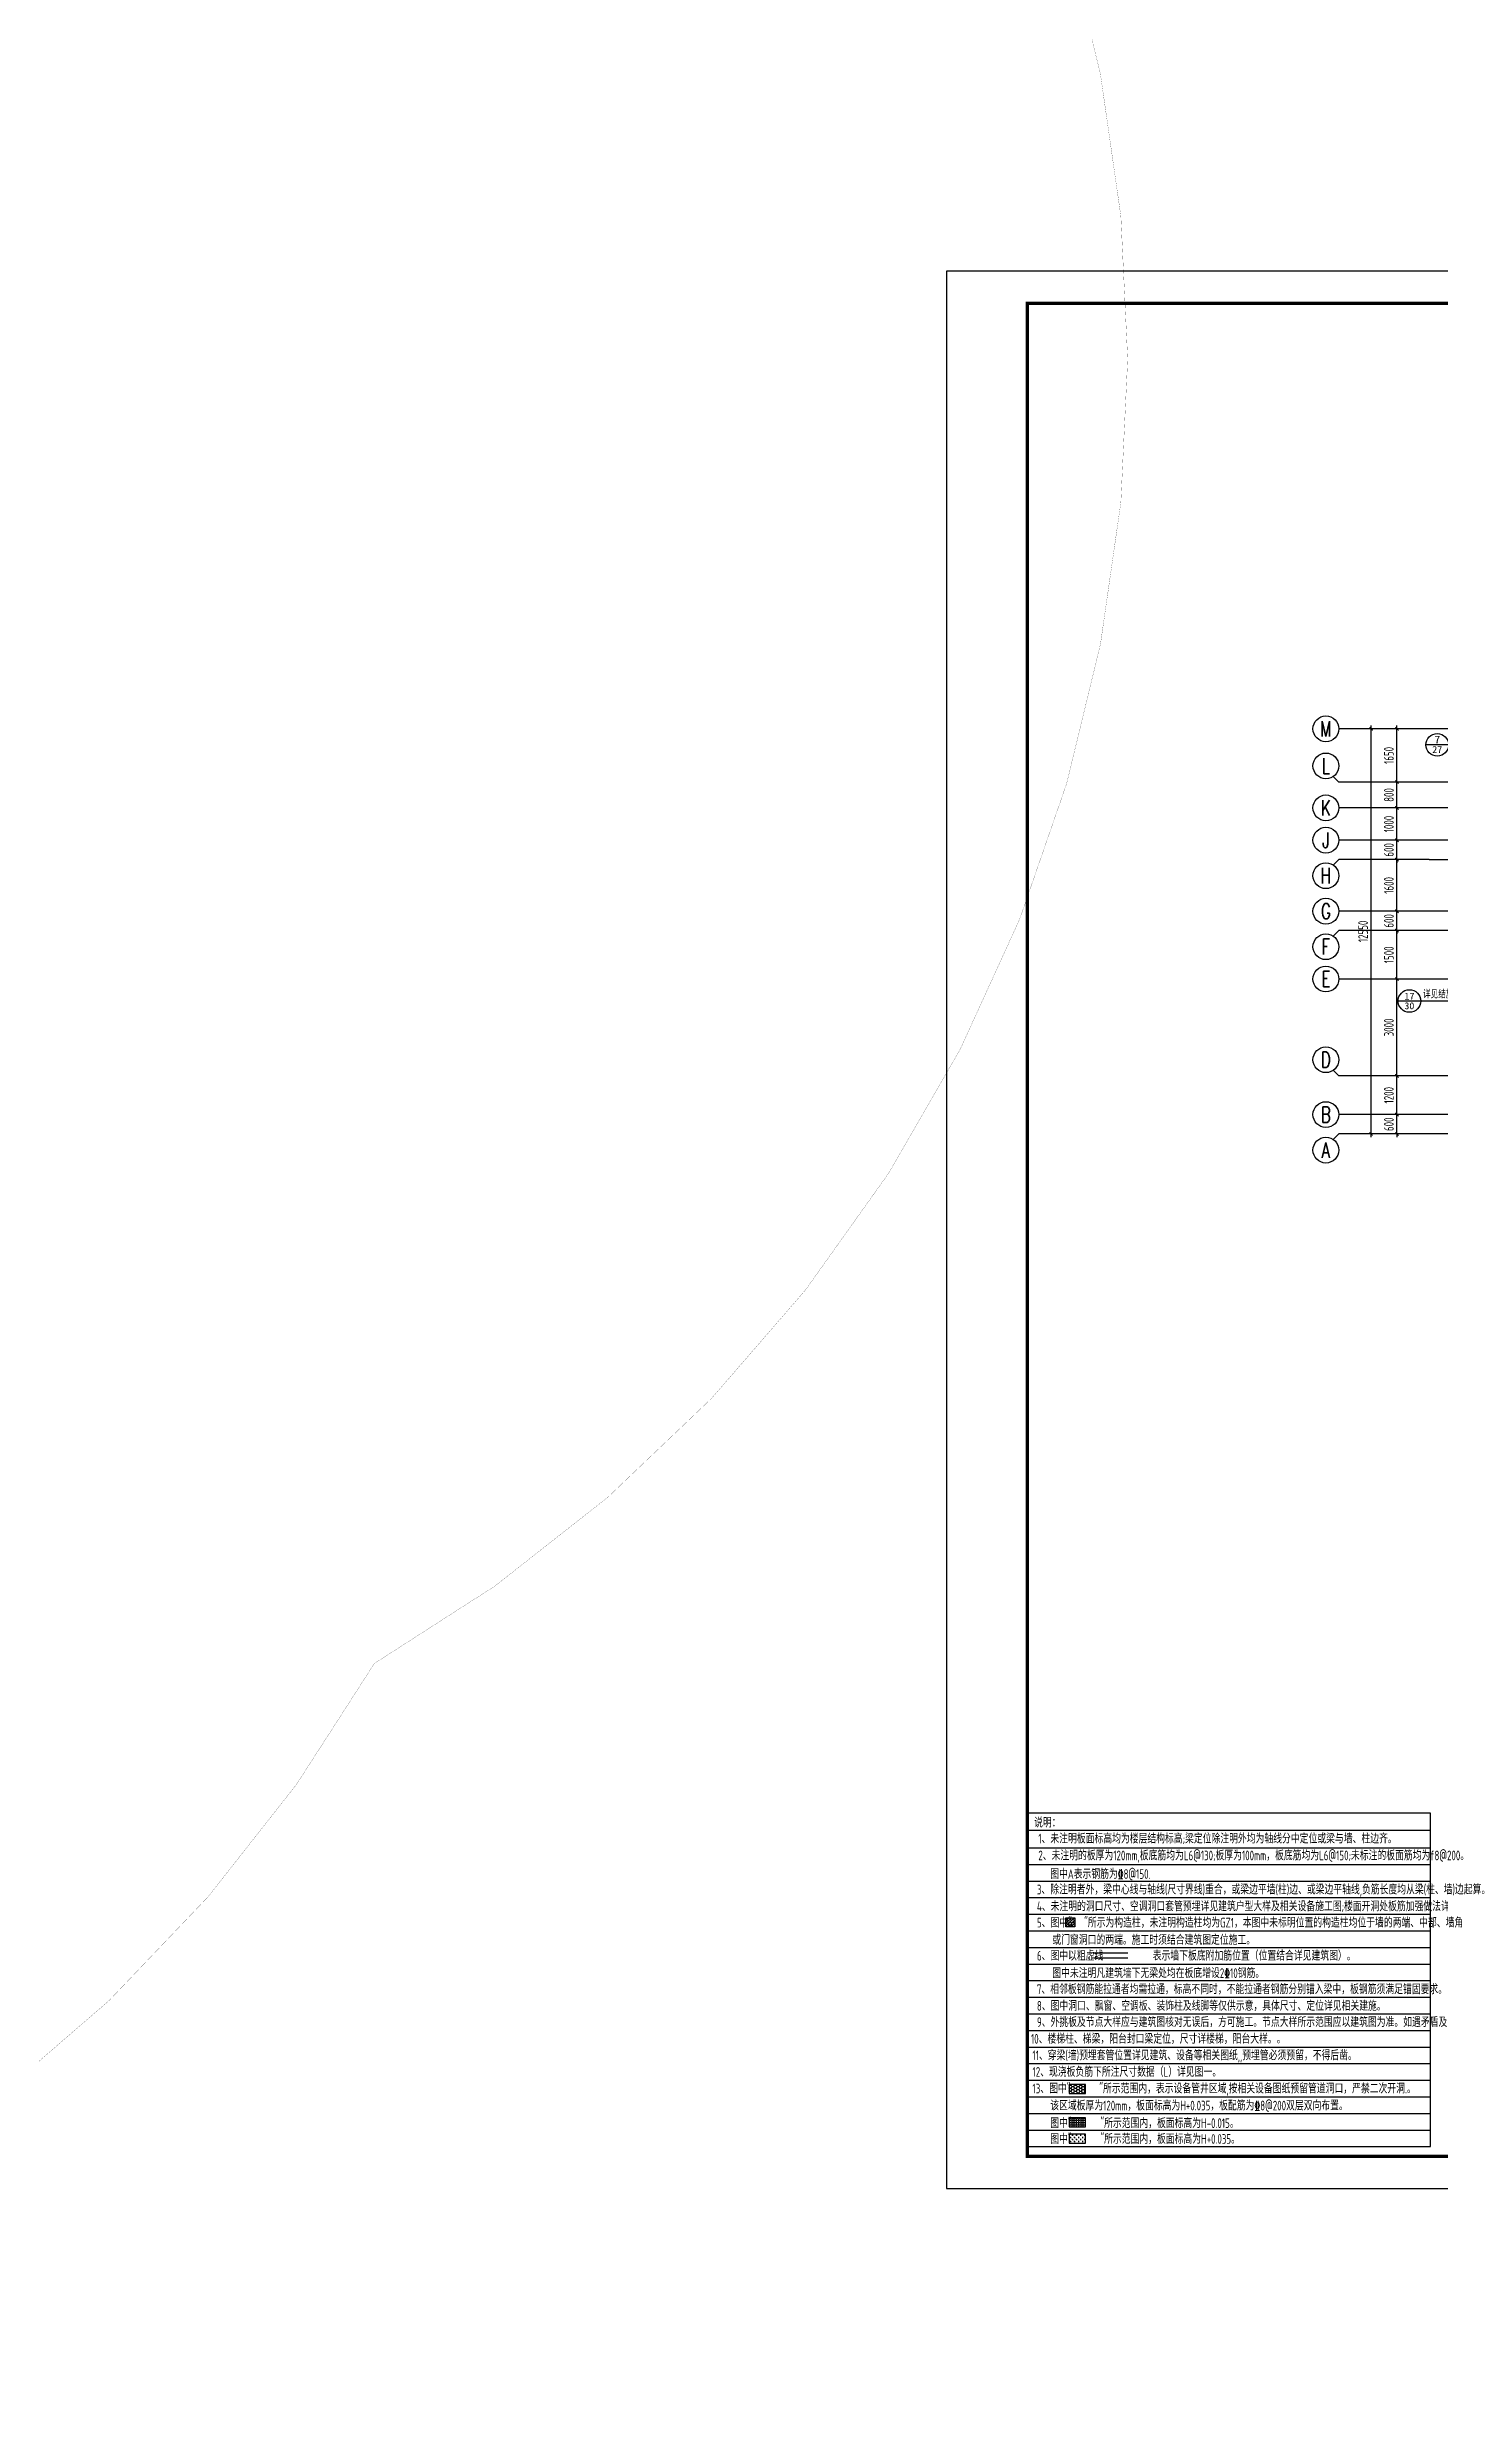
# Model space of a CAD drawing. Extents: x -1712635 to -854203, y -534641 to -21985.
# Drawn here: x -1291457 to -1248353, y -472662 to -399271 of the extents above; entities that cross this region are included whole.
import ezdxf
from ezdxf.enums import TextEntityAlignment as Align

# ---------------------------------------------------------------- set-up
doc = ezdxf.new("R2010")
doc.units = 0
doc.header["$LTSCALE"] = 1000
doc.linetypes.add('DASH', pattern=[0.35, 0.25, -0.1])
doc.linetypes.add('DOTE', pattern=[2.42, 2, -0.2, 0.02, -0.2])
doc.layers.get('0').update_dxf_attribs({"linetype": 'CONTINUOUS'})
doc.layers.get('Defpoints').update_dxf_attribs({"linetype": 'CONTINUOUS'})
for name, color, linetype in [('-TK', 7, 'CONTINUOUS'), ('A-AXIS', 1, 'CONTINUOUS'), ('A-DOTE', 10, 'DOTE'), ('AXIS_NUM', 7, 'CONTINUOUS'), ('DIM_IDEN', 67, 'CONTINUOUS'), ('PUB_TEXT', 2, 'CONTINUOUS'), ('S-B板填充', 251, 'CONTINUOUS'), ('S-X详图填充', 252, 'CONTINUOUS'), ('S-Y一般标注', 3, 'CONTINUOUS'), ('S-文字', 7, 'CONTINUOUS'), ('S-板正筋', 2, 'CONTINUOUS'), ('S-构造柱', 212, 'CONTINUOUS'), ('S-表格线', 54, 'CONTINUOUS'), ('S-降板填充', 75, 'CONTINUOUS')]:
    doc.layers.add(name, color=color, linetype=linetype)
doc.styles.add('_TCH_AXIS', font='COMPLEX', dxfattribs={"bigfont": 'GBCBIG'})
doc.styles.add('_TCH_LABEL', font='simhei.ttf')
doc.styles.add('TSSD_Axis', font='complex.shx', dxfattribs={"width": 0.7, "bigfont": 'hztxt.shx'})
doc.styles.add('TSSD_DIMENSION', font='Tssdeng.shx', dxfattribs={"width": 0.7, "bigfont": 'tssdchn.shx'})
doc.styles.add('TSSD_REIN', font='tssdeng.shx', dxfattribs={"width": 0.7, "height": 300, "bigfont": 'tssdchn.shx'})
doc.dimstyles.new('TSSD_100_100', dxfattribs={"dimtxt": 300, "dimasz": 100, "dimexe": 100, "dimexo": 250, "dimgap": 100, "dimtad": 1, "dimdec": 0, "dimzin": 0, "dimdsep": 46, "dimtxsty": 'TSSD_DIMENSION', "dimblk": 'ARCHTICK', "dimcen": 0, "dimdle": 100, "dimclrt": 7, "dimadec": 0, "dimazin": 0, "dimtfac": 1, "dimtdec": 0, "dimtix": 1, "dimtmove": 2, "dimatfit": 3, "dimldrblk": 'ARCHTICK', "dimfxl": 0, "dimtolj": 1, "dimtzin": 0, "dimarcsym": 0})

# ---------------------------------------------------------------- blocks, each defined once
blk = doc.blocks.new('A1')
blk.add_lwpolyline([(0, 59400), (0, 0), (84100, 0), (84100, 59400)], close=True)
at = {"const_width": 100}
blk.add_lwpolyline([(2500, 58400), (2500, 1000), (83100, 1000), (83100, 58400)], close=True, dxfattribs=at)
blk = doc.blocks.new('ts_axno')
at = {"color": 0, "linetype": 'ByBlock', "lineweight": -2}
blk.add_circle((0, 0), 0.5, dxfattribs=at)
at = {"color": 0, "linetype": 'ByBlock', "lineweight": -2, "style": 'TSSD_Axis', "width": 0.7}
blk.add_attdef('A', text='', height=0.6, dxfattribs=at).set_placement((0, 0), align=Align.MIDDLE_CENTER)
blk = doc.blocks.new('_ArchTick')
at = {"color": 0, "const_width": 0.35}
blk.add_lwpolyline([(-0.5, -0.5), (0.5, 0.5)], dxfattribs=at)
blk = doc.blocks.new('*D140')
at = {"layer": 'Defpoints', "color": 0}
for p in [(2600, 5200), (3600, 5200), (3600, 4600)]:
    blk.add_point(p, dxfattribs=at)
at = {"layer": 'S-Y一般标注', "color": 0, "lineweight": -2}
for p, q in [((3350, 5200), (2500, 5200)), ((2600, 5200), (2600, 5300)), ((2600, 4600), (2600, 5200)), ((3350, 4600), (2500, 4600)), ((2600, 4600), (2600, 4500))]:
    blk.add_line(p, q, dxfattribs=at)
at = {"layer": 'S-Y一般标注', "color": 0, "lineweight": -2, "xscale": 100, "yscale": 100, "zscale": 100}
for p, rotation in [((2600, 5200), 270), ((2600, 4600), 90)]:
    blk.add_blockref('_ArchTick', p, dxfattribs=dict(at, rotation=rotation))
at = {"layer": 'S-Y一般标注', "color": 7, "insert": (2350, 4900), "char_height": 300, "attachment_point": 5, "rotation": 90, "style": 'TSSD_DIMENSION'}
blk.add_mtext('\\A1;600', dxfattribs=at)
blk = doc.blocks.new('*D141')
at = {"layer": 'Defpoints', "color": 0}
for p in [(2600, 10900), (3600, 10900), (3600, 9400)]:
    blk.add_point(p, dxfattribs=at)
at = {"layer": 'S-Y一般标注', "color": 0, "lineweight": -2}
for p, q in [((3350, 10900), (2500, 10900)), ((2600, 9300), (2600, 11000)), ((3350, 9400), (2500, 9400))]:
    blk.add_line(p, q, dxfattribs=at)
at = {"layer": 'S-Y一般标注', "color": 0, "lineweight": -2, "xscale": 100, "yscale": 100, "zscale": 100}
for p, rotation in [((2600, 10900), 90), ((2600, 9400), 270)]:
    blk.add_blockref('_ArchTick', p, dxfattribs=dict(at, rotation=rotation))
at = {"layer": 'S-Y一般标注', "color": 7, "insert": (2350, 10150), "char_height": 300, "attachment_point": 5, "rotation": 90, "style": 'TSSD_DIMENSION'}
blk.add_mtext('\\A1;1500', dxfattribs=at)
blk = doc.blocks.new('*D142')
at = {"layer": 'Defpoints', "color": 0}
for p in [(2600, 11500), (3600, 11500), (3600, 10900)]:
    blk.add_point(p, dxfattribs=at)
at = {"layer": 'S-Y一般标注', "color": 0, "lineweight": -2}
for p, q in [((3350, 11500), (2500, 11500)), ((2600, 11500), (2600, 11600)), ((2600, 10900), (2600, 11500)), ((3350, 10900), (2500, 10900)), ((2600, 10900), (2600, 10800))]:
    blk.add_line(p, q, dxfattribs=at)
at = {"layer": 'S-Y一般标注', "color": 0, "lineweight": -2, "xscale": 100, "yscale": 100, "zscale": 100}
for p, rotation in [((2600, 11500), 270), ((2600, 10900), 90)]:
    blk.add_blockref('_ArchTick', p, dxfattribs=dict(at, rotation=rotation))
at = {"layer": 'S-Y一般标注', "color": 7, "insert": (2350, 11200), "char_height": 300, "attachment_point": 5, "rotation": 90, "style": 'TSSD_DIMENSION'}
blk.add_mtext('\\A1;600', dxfattribs=at)
blk = doc.blocks.new('*D143')
at = {"layer": 'Defpoints', "color": 0}
for p in [(2600, 13100), (3600, 13100), (3600, 11500)]:
    blk.add_point(p, dxfattribs=at)
at = {"layer": 'S-Y一般标注', "color": 0, "lineweight": -2}
for p, q in [((3350, 13100), (2500, 13100)), ((2600, 11400), (2600, 13200)), ((3350, 11500), (2500, 11500))]:
    blk.add_line(p, q, dxfattribs=at)
at = {"layer": 'S-Y一般标注', "color": 0, "lineweight": -2, "xscale": 100, "yscale": 100, "zscale": 100}
for p, rotation in [((2600, 13100), 90), ((2600, 11500), 270)]:
    blk.add_blockref('_ArchTick', p, dxfattribs=dict(at, rotation=rotation))
at = {"layer": 'S-Y一般标注', "color": 7, "insert": (2350, 12300), "char_height": 300, "attachment_point": 5, "rotation": 90, "style": 'TSSD_DIMENSION'}
blk.add_mtext('\\A1;1600', dxfattribs=at)
blk = doc.blocks.new('*D144')
at = {"layer": 'Defpoints', "color": 0}
for p in [(2600, 13700), (3600, 13700), (3600, 13100)]:
    blk.add_point(p, dxfattribs=at)
at = {"layer": 'S-Y一般标注', "color": 0, "lineweight": -2}
for p, q in [((3350, 13700), (2500, 13700)), ((2600, 13700), (2600, 13800)), ((2600, 13100), (2600, 13700)), ((3350, 13100), (2500, 13100)), ((2600, 13100), (2600, 13000))]:
    blk.add_line(p, q, dxfattribs=at)
at = {"layer": 'S-Y一般标注', "color": 0, "lineweight": -2, "xscale": 100, "yscale": 100, "zscale": 100}
for p, rotation in [((2600, 13700), 270), ((2600, 13100), 90)]:
    blk.add_blockref('_ArchTick', p, dxfattribs=dict(at, rotation=rotation))
at = {"layer": 'S-Y一般标注', "color": 7, "insert": (2350, 13400), "char_height": 300, "attachment_point": 5, "rotation": 90, "style": 'TSSD_DIMENSION'}
blk.add_mtext('\\A1;600', dxfattribs=at)
blk = doc.blocks.new('*D145')
at = {"layer": 'Defpoints', "color": 0}
for p in [(2600, 14700), (3600, 14700), (3600, 13700)]:
    blk.add_point(p, dxfattribs=at)
at = {"layer": 'S-Y一般标注', "color": 0, "lineweight": -2}
for p, q in [((3350, 14700), (2500, 14700)), ((2600, 13600), (2600, 14800)), ((3350, 13700), (2500, 13700))]:
    blk.add_line(p, q, dxfattribs=at)
at = {"layer": 'S-Y一般标注', "color": 0, "lineweight": -2, "xscale": 100, "yscale": 100, "zscale": 100}
for p, rotation in [((2600, 14700), 90), ((2600, 13700), 270)]:
    blk.add_blockref('_ArchTick', p, dxfattribs=dict(at, rotation=rotation))
at = {"layer": 'S-Y一般标注', "color": 7, "insert": (2350, 14200), "char_height": 300, "attachment_point": 5, "rotation": 90, "style": 'TSSD_DIMENSION'}
blk.add_mtext('\\A1;1000', dxfattribs=at)
blk = doc.blocks.new('*D146')
at = {"layer": 'Defpoints', "color": 0}
for p in [(1800, 17150), (3600, 17150), (3600, 4600)]:
    blk.add_point(p, dxfattribs=at)
at = {"layer": 'S-Y一般标注', "color": 0, "lineweight": -2}
for p, q in [((3350, 17150), (1700, 17150)), ((1800, 4500), (1800, 17250)), ((3350, 4600), (1700, 4600))]:
    blk.add_line(p, q, dxfattribs=at)
at = {"layer": 'S-Y一般标注', "color": 0, "lineweight": -2, "xscale": 100, "yscale": 100, "zscale": 100}
for p, rotation in [((1800, 17150), 90), ((1800, 4600), 270)]:
    blk.add_blockref('_ArchTick', p, dxfattribs=dict(at, rotation=rotation))
at = {"layer": 'S-Y一般标注', "color": 7, "insert": (1550, 10875), "char_height": 300, "attachment_point": 5, "rotation": 90, "style": 'TSSD_DIMENSION'}
blk.add_mtext('\\A1;12550', dxfattribs=at)
blk = doc.blocks.new('*D147')
at = {"layer": 'Defpoints', "color": 0}
for p in [(2600, 15500), (3600, 15500), (3600, 14700)]:
    blk.add_point(p, dxfattribs=at)
at = {"layer": 'S-Y一般标注', "color": 0, "lineweight": -2}
for p, q in [((3350, 15500), (2500, 15500)), ((2600, 14600), (2600, 15600)), ((3350, 14700), (2500, 14700))]:
    blk.add_line(p, q, dxfattribs=at)
at = {"layer": 'S-Y一般标注', "color": 0, "lineweight": -2, "xscale": 100, "yscale": 100, "zscale": 100}
for p, rotation in [((2600, 15500), 90), ((2600, 14700), 270)]:
    blk.add_blockref('_ArchTick', p, dxfattribs=dict(at, rotation=rotation))
at = {"layer": 'S-Y一般标注', "color": 7, "insert": (2350, 15100), "char_height": 300, "attachment_point": 5, "rotation": 90, "style": 'TSSD_DIMENSION'}
blk.add_mtext('\\A1;800', dxfattribs=at)
blk = doc.blocks.new('*D148')
at = {"layer": 'Defpoints', "color": 0}
for p in [(2600, 6400), (3600, 6400), (3600, 5200)]:
    blk.add_point(p, dxfattribs=at)
at = {"layer": 'S-Y一般标注', "color": 0, "lineweight": -2}
for p, q in [((3350, 6400), (2500, 6400)), ((2600, 5100), (2600, 6500)), ((3350, 5200), (2500, 5200))]:
    blk.add_line(p, q, dxfattribs=at)
at = {"layer": 'S-Y一般标注', "color": 0, "lineweight": -2, "xscale": 100, "yscale": 100, "zscale": 100}
for p, rotation in [((2600, 6400), 90), ((2600, 5200), 270)]:
    blk.add_blockref('_ArchTick', p, dxfattribs=dict(at, rotation=rotation))
at = {"layer": 'S-Y一般标注', "color": 7, "insert": (2350, 5800), "char_height": 300, "attachment_point": 5, "rotation": 90, "style": 'TSSD_DIMENSION'}
blk.add_mtext('\\A1;1200', dxfattribs=at)
blk = doc.blocks.new('*D149')
at = {"layer": 'Defpoints', "color": 0}
for p in [(2600, 9400), (3600, 9400), (3600, 6400)]:
    blk.add_point(p, dxfattribs=at)
at = {"layer": 'S-Y一般标注', "color": 0, "lineweight": -2}
for p, q in [((3350, 9400), (2500, 9400)), ((2600, 6300), (2600, 9500)), ((3350, 6400), (2500, 6400))]:
    blk.add_line(p, q, dxfattribs=at)
at = {"layer": 'S-Y一般标注', "color": 0, "lineweight": -2, "xscale": 100, "yscale": 100, "zscale": 100}
for p, rotation in [((2600, 9400), 90), ((2600, 6400), 270)]:
    blk.add_blockref('_ArchTick', p, dxfattribs=dict(at, rotation=rotation))
at = {"layer": 'S-Y一般标注', "color": 7, "insert": (2350, 7900), "char_height": 300, "attachment_point": 5, "rotation": 90, "style": 'TSSD_DIMENSION'}
blk.add_mtext('\\A1;3000', dxfattribs=at)
blk = doc.blocks.new('*D178')
at = {"layer": 'Defpoints', "color": 0}
for p in [(2600, 17150), (3600, 17150), (3600, 15500)]:
    blk.add_point(p, dxfattribs=at)
at = {"layer": 'S-Y一般标注', "color": 0, "lineweight": -2}
for p, q in [((3350, 17150), (2500, 17150)), ((2600, 15400), (2600, 17250)), ((3350, 15500), (2500, 15500))]:
    blk.add_line(p, q, dxfattribs=at)
at = {"layer": 'S-Y一般标注', "color": 0, "lineweight": -2, "xscale": 100, "yscale": 100, "zscale": 100}
for p, rotation in [((2600, 17150), 90), ((2600, 15500), 270)]:
    blk.add_blockref('_ArchTick', p, dxfattribs=dict(at, rotation=rotation))
at = {"layer": 'S-Y一般标注', "color": 7, "insert": (2350, 16325), "char_height": 300, "attachment_point": 5, "rotation": 90, "style": 'TSSD_DIMENSION'}
blk.add_mtext('\\A1;1650', dxfattribs=at)
blk = doc.blocks.new('20210811.10024340')
at = {"layer": 'DIM_IDEN'}
for p, q in [((11295, 16253), (10595, 16253)), ((12204, 16253), (11295, 16253)), ((12204, 13305), (12204, 16253)), ((14477, 16253), (15386, 16253)), ((14477, 14955), (14477, 16253)), ((16086, 16253), (15386, 16253)), ((17428, 16253), (18337, 16253)), ((17428, 13305), (17428, 16253)), ((19037, 16253), (18337, 16253)), ((1914, 14561), (1214, 14561)), ((2823, 14561), (1914, 14561)), ((2823, 11505), (2823, 14561)), ((5101, 14561), (4401, 14561)), ((6010, 14561), (5101, 14561)), ((6010, 12505), (6010, 14561)), ((7376, 14561), (6676, 14561)), ((8285, 14561), (7376, 14561)), ((8285, 12505), (8285, 14561)), ((9170, 14561), (8470, 14561)), ((10079, 14561), (9170, 14561)), ((10079, 12505), (10079, 14561)), ((19553, 14561), (20462, 14561)), ((19553, 12505), (19553, 14561)), ((21162, 14561), (20462, 14561)), ((21347, 14561), (22256, 14561)), ((21347, 12505), (21347, 14561)), ((22956, 14561), (22256, 14561)), ((23622, 14561), (24531, 14561)), ((23622, 12505), (23622, 14561)), ((25231, 14561), (24531, 14561)), ((26680, 14561), (27589, 14561)), ((26680, 11505), (26680, 14561)), ((28289, 14561), (27589, 14561)), ((5767, 9913), (5067, 9913)), ((6676, 9913), (5767, 9913)), ((6676, 8705), (6676, 9913)), ((22960, 9913), (23869, 9913)), ((22960, 8705), (22960, 9913)), ((24569, 9913), (23869, 9913)), ((11103, 8905), (11103, 8100)), ((11103, 8100), (11993, 8100)), ((12693, 8100), (11993, 8100)), ((1050, 6623), (350, 6623)), ((1690, 6623), (1050, 6623)), ((2416, 6623), (1690, 6623)), ((3706, 3805), (3706, 2116)), ((25926, 3805), (25926, 2116)), ((4973, 2930), (5420, 2930)), ((5420, 2930), (6536, 2930)), ((7036, 2930), (6536, 2930)), ((9889, 2605), (9889, 1400)), ((11712, 2595), (11712, 1400)), ((13691, 2605), (13691, 1400)), ((15941, 2605), (15941, 1400)), ((17946, 2595), (17946, 1400)), ((19743, 2605), (19743, 1400)), ((23096, 2930), (22596, 2930)), ((24212, 2930), (23096, 2930)), ((24659, 2930), (24212, 2930)), ((2797, 2116), (2097, 2116)), ((3706, 2116), (2797, 2116)), ((25926, 2116), (26835, 2116)), ((27535, 2116), (26835, 2116)), ((8980, 1400), (8280, 1400)), ((9889, 1400), (8980, 1400)), ((10803, 1400), (10103, 1400)), ((11712, 1400), (10803, 1400)), ((12782, 1400), (12082, 1400)), ((13691, 1400), (12782, 1400)), ((15941, 1400), (16850, 1400)), ((17550, 1400), (16850, 1400)), ((17946, 1400), (18855, 1400)), ((19555, 1400), (18855, 1400)), ((19743, 1400), (20652, 1400)), ((21352, 1400), (20652, 1400))]:
    blk.add_line(p, q, dxfattribs=at)
for points, const_width in [([(14582, 14955), (14582, 15155)], 35), ([(12099, 13305), (12099, 13505)], 35), ([(17533, 13305), (17533, 13505)], 35), ([(5905, 12505), (5905, 12705)], 35), ([(8180, 12505), (8180, 12705)], 35), ([(9974, 12505), (9974, 12705)], 35), ([(19658, 12505), (19658, 12705)], 35), ([(21452, 12505), (21452, 12705)], 35), ([(23727, 12505), (23727, 12705)], 35), ([(2718, 11505), (2718, 11705)], 35), ([(26785, 11505), (26785, 11705)], 35), ([(6781, 8705), (6781, 8905)], 35), ([(11208, 8905), (11208, 8705)], 35), ([(22855, 8705), (22855, 8905)], 35), ([(2416, 6728), (2216, 6728)], 35), ([(3601, 3805), (3601, 3605)], 35), ([(26031, 3805), (26031, 3605)], 35), ([(4973, 2855), (5116, 2855)], 25), ([(9784, 2605), (9784, 2405)], 35), ([(11607, 2595), (11607, 2395)], 35), ([(13586, 2605), (13586, 2405)], 35), ([(16046, 2605), (16046, 2405)], 35), ([(18051, 2595), (18051, 2395)], 35), ([(19848, 2605), (19848, 2405)], 35), ([(24659, 2855), (24516, 2855)], 25)]:
    blk.add_lwpolyline(points, dxfattribs=dict(at, const_width=const_width))
for centre, radius in [((10945, 16253), 350), ((15736, 16253), 350), ((18687, 16253), 350), ((1564, 14561), 350), ((4751, 14561), 350), ((7026, 14561), 350), ((8820, 14561), 350), ((20812, 14561), 350), ((22606, 14561), 350), ((24881, 14561), 350), ((27939, 14561), 350), ((5417, 9913), 350), ((24219, 9913), 350), ((12343, 8100), 350), ((700, 6623), 350), ((6786, 2930), 250), ((22846, 2930), 250), ((2447, 2116), 350), ((27185, 2116), 350), ((8630, 1400), 350), ((10453, 1400), 350), ((12432, 1400), 350), ((17200, 1400), 350), ((19205, 1400), 350), ((21002, 1400), 350)]:
    blk.add_circle(centre, radius, dxfattribs=at)
at = {"layer": 'PUB_TEXT', "style": '_TCH_LABEL'}
for s, height, width, p, p2 in [('29', 212.7, 1.00565, (10791, 16000), (11099, 16000)), ('12', 211.6, 1.022989, (10789, 16294), (11101, 16294)), ('29', 212.7, 1.00565, (15582, 16000), (15890, 16000)), ('13', 212.7, 1.00565, (15582, 16294), (15890, 16294)), ('29', 212.7, 1.00565, (18533, 16000), (18840, 16000)), ('12', 211.6, 1.022989, (18531, 16294), (18842, 16294)), ('7', 241, 1.053254, (1473, 14600), (1655, 14600)), ('9', 242, 1.011364, (4663, 14600), (4839, 14600)), ('11', 210.8, 1.034884, (6869, 14602), (7183, 14602)), ('10', 213.8, 0.988889, (8668, 14602), (8972, 14602)), ('10', 213.8, 0.988889, (20660, 14602), (20964, 14602)), ('11', 210.8, 1.034884, (22449, 14602), (22763, 14602)), ('9', 242, 1.011364, (24793, 14600), (24969, 14600)), ('8', 242, 1.017143, (27851, 14600), (28027, 14600)), ('27', 212.3, 1.011364, (1410, 14308), (1718, 14308)), ('28', 213.8, 0.988889, (4599, 14307), (4903, 14307)), ('28', 213.8, 0.988889, (6874, 14307), (7178, 14307)), ('28', 213.8, 0.988889, (8668, 14307), (8972, 14307)), ('28', 213.8, 0.988889, (20660, 14307), (20964, 14307)), ('28', 213.8, 0.988889, (22454, 14307), (22758, 14307)), ('28', 213.8, 0.988889, (24729, 14307), (25033, 14307)), ('29', 212.3, 1.011364, (27785, 14308), (28093, 14308)), ('30', 212.7, 1.00565, (5264, 9660), (5571, 9660)), ('19', 212.3, 1.011364, (5263, 9954), (5572, 9954)), ('30', 212.7, 1.00565, (24065, 9660), (24372, 9660)), ('20', 213.8, 0.988889, (24067, 9954), (24371, 9954)), ('21', 211.6, 1.022989, (12187, 8141), (12499, 8141)), ('30', 212.7, 1.00565, (12189, 7847), (12497, 7847)), ('17', 210.8, 1.034884, (543, 6663), (857, 6663)), ('30', 212.7, 1.00565, (546, 6369), (854, 6369)), ('6', 173, 1.011364, (6723, 2958), (6849, 2958)), ('6', 173, 1.011364, (22783, 2958), (22908, 2958)), ('1', 241, 1.034884, (2357, 2155), (2537, 2155)), ('26', 151.4, 1.017143, (6675, 2749), (6897, 2749)), ('26', 151.4, 1.017143, (22735, 2749), (22956, 2749)), ('3', 242, 1.00565, (27098, 2155), (27272, 2155)), ('24', 212.3, 1.011364, (2292, 1863), (2601, 1863)), ('4', 241, 1.034884, (8540, 1439), (8720, 1439)), ('5', 241, 1.028902, (10363, 1439), (10542, 1439)), ('2', 241, 1.022989, (12343, 1439), (12521, 1439)), ('2', 241, 1.022989, (17111, 1439), (17289, 1439)), ('5', 241, 1.028902, (19115, 1439), (19294, 1439)), ('4', 241, 1.034884, (20912, 1439), (21092, 1439)), ('25', 211.6, 1.022989, (27029, 1864), (27341, 1864)), ('25', 211.6, 1.022989, (8474, 1148), (8786, 1148)), ('26', 212, 1.017143, (10298, 1147), (10608, 1147)), ('24', 212.3, 1.011364, (12277, 1147), (12586, 1147)), ('24', 212.3, 1.011364, (17045, 1147), (17354, 1147)), ('26', 212, 1.017143, (19050, 1147), (19360, 1147)), ('25', 211.6, 1.022989, (20846, 1148), (21158, 1148))]:
    blk.add_text(s, height=height, dxfattribs=dict(at, width=width)).set_placement(p, p2, align=Align.FIT)
at = {"layer": 'PUB_TEXT', "style": '_TCH_AXIS'}
for height, p in [(236.3, (11365, 16336)), (236.3, (14657, 16336)), (236.3, (17607, 16336)), (236.3, (1984, 14645)), (236.3, (5171, 14645)), (236.3, (7446, 14645)), (236.3, (9240, 14645)), (236.3, (19732, 14645)), (236.3, (21526, 14645)), (236.3, (23802, 14645)), (236.3, (26859, 14645)), (236.3, (5838, 9996)), (236.3, (23139, 9996)), (236.3, (11264, 8183)), (236.3, (1120, 6706)), (168.8, (6015, 2989)), (168.8, (23146, 2989)), (236.3, (2867, 2199)), (236.3, (26105, 2199)), (236.3, (9050, 1483)), (236.3, (10873, 1483)), (236.3, (12852, 1483)), (236.3, (16120, 1483)), (236.3, (18125, 1483)), (236.3, (19922, 1483))]:
    blk.add_text('详见结施', height=height, dxfattribs=at).set_placement(p)
blk = doc.blocks.new('20210726.16395156')
at = {"layer": 'A-AXIS'}
for p, q in [((3600, 17150), (800, 17150)), ((800, 15500), (628.4, 15671.7)), ((3600, 15500), (800, 15500)), ((3600, 14700), (800, 14700)), ((3600, 13700), (800, 13700)), ((800, 13100.3), (628.4, 12928.7)), ((3600, 13100.3), (800, 13100.3)), ((3600, 11500), (800, 11500)), ((800, 10900), (628.4, 10728.4)), ((3600, 10900), (800, 10900)), ((3600, 9400), (800, 9400)), ((800, 6400), (628.4, 6571.7)), ((3600, 6400), (800, 6400)), ((3600, 5200), (800, 5200)), ((800, 4600), (628.4, 4428.4)), ((3600, 4600), (800, 4600))]:
    blk.add_line(p, q, dxfattribs=at)
at = {"layer": 'A-DOTE'}
for p, q in [((55600, 17150), (3600, 17150)), ((55600, 15500), (3600, 15500)), ((55600, 14700), (3600, 14700)), ((55600, 13700), (3600, 13700)), ((3600, 13100.3), (55600, 13100.3)), ((55600, 11500), (3600, 11500)), ((55600, 10900), (3600, 10900)), ((55600, 9400), (3600, 9400)), ((55600, 6400), (3600, 6400)), ((55600, 5200), (3600, 5200)), ((55600, 4600), (3600, 4600))]:
    blk.add_line(p, q, dxfattribs=at)
at = {"layer": 'A-AXIS'}
ref = blk.add_blockref('ts_axno', (400, 17150), dxfattribs=dict(at, xscale=800, yscale=800, zscale=800))
ref.add_attrib('G', 'M', dxfattribs={"layer": 'AXIS_NUM', "height": 480, "style": 'TSSD_Axis', "width": 0.7}).set_placement((400, 17150), align=Align.MIDDLE_CENTER)
ref = blk.add_blockref('ts_axno', (400, 16000), dxfattribs=dict(at, xscale=800, yscale=800, zscale=800))
ref.add_attrib('G', 'L', dxfattribs={"layer": 'AXIS_NUM', "height": 480, "style": 'TSSD_Axis', "width": 0.7}).set_placement((400, 16000), align=Align.MIDDLE_CENTER)
ref = blk.add_blockref('ts_axno', (400, 14700), dxfattribs=dict(at, xscale=800, yscale=800, zscale=800))
ref.add_attrib('G', 'K', dxfattribs={"layer": 'AXIS_NUM', "height": 480, "style": 'TSSD_Axis', "width": 0.7}).set_placement((400, 14700), align=Align.MIDDLE_CENTER)
ref = blk.add_blockref('ts_axno', (400, 13700), dxfattribs=dict(at, xscale=800, yscale=800, zscale=800))
ref.add_attrib('G', 'J', dxfattribs={"layer": 'AXIS_NUM', "height": 480, "style": 'TSSD_Axis', "width": 0.7}).set_placement((400, 13700), align=Align.MIDDLE_CENTER)
ref = blk.add_blockref('ts_axno', (400, 12600.3), dxfattribs=dict(at, xscale=800, yscale=800, zscale=800))
ref.add_attrib('C', 'H', dxfattribs={"layer": 'AXIS_NUM', "height": 480, "style": 'TSSD_Axis', "width": 0.7}).set_placement((400, 12600.3), align=Align.MIDDLE_CENTER)
ref = blk.add_blockref('ts_axno', (400, 11500), dxfattribs=dict(at, xscale=800, yscale=800, zscale=800))
ref.add_attrib('D', 'G', dxfattribs={"layer": 'AXIS_NUM', "height": 480, "style": 'TSSD_Axis', "width": 0.7}).set_placement((400, 11500), align=Align.MIDDLE_CENTER)
ref = blk.add_blockref('ts_axno', (400, 10400), dxfattribs=dict(at, xscale=800, yscale=800, zscale=800))
ref.add_attrib('C', 'F', dxfattribs={"layer": 'AXIS_NUM', "height": 480, "style": 'TSSD_Axis', "width": 0.7}).set_placement((400, 10400), align=Align.MIDDLE_CENTER)
ref = blk.add_blockref('ts_axno', (400, 9400), dxfattribs=dict(at, xscale=800, yscale=800, zscale=800))
ref.add_attrib('B', 'E', dxfattribs={"layer": 'AXIS_NUM', "height": 480, "style": 'TSSD_Axis', "width": 0.7}).set_placement((400, 9400), align=Align.MIDDLE_CENTER)
ref = blk.add_blockref('ts_axno', (400, 6900), dxfattribs=dict(at, xscale=800, yscale=800, zscale=800, rotation=180))
ref.add_attrib('C', 'D', dxfattribs={"layer": 'AXIS_NUM', "height": 480, "style": 'TSSD_Axis', "width": 0.7}).set_placement((400, 6900), align=Align.MIDDLE_CENTER)
ref = blk.add_blockref('ts_axno', (400, 5200), dxfattribs=dict(at, xscale=800, yscale=800, zscale=800))
ref.add_attrib('A', 'B', dxfattribs={"layer": 'AXIS_NUM', "height": 480, "style": 'TSSD_Axis', "width": 0.7}).set_placement((400, 5200), align=Align.MIDDLE_CENTER)
ref = blk.add_blockref('ts_axno', (400, 4100), dxfattribs=dict(at, xscale=800, yscale=800, zscale=800))
ref.add_attrib('F', 'A', dxfattribs={"layer": 'AXIS_NUM', "height": 480, "style": 'TSSD_Axis', "width": 0.7}).set_placement((400, 4100), align=Align.MIDDLE_CENTER)
at = {"layer": 'S-Y一般标注'}
for base, p1, p2, picture, middle in [((1800, 17150), (3600, 4600), (3600, 17150), '*D146', (1550, 10875)), ((2600, 17150), (3600, 15500), (3600, 17150), '*D178', (2350, 16325)), ((2600, 15500), (3600, 14700), (3600, 15500), '*D147', (2350, 15100)), ((2600, 14700), (3600, 13700), (3600, 14700), '*D145', (2350, 14200)), ((2600, 13700), (3600, 13100.3), (3600, 13700), '*D144', (2350, 13400.2)), ((2600, 13100.3), (3600, 11500), (3600, 13100.3), '*D143', (2350, 12300.2)), ((2600, 11500), (3600, 10900), (3600, 11500), '*D142', (2350, 11200)), ((2600, 10900), (3600, 9400), (3600, 10900), '*D141', (2350, 10150)), ((2600, 9400), (3600, 6400), (3600, 9400), '*D149', (2350, 7900)), ((2600, 6400), (3600, 5200), (3600, 6400), '*D148', (2350, 5800)), ((2600, 5200), (3600, 4600), (3600, 5200), '*D140', (2350, 4900))]:
    dim = blk.add_linear_dim(base=base, p1=p1, p2=p2, angle=90, dimstyle='TSSD_100_100', dxfattribs=at)
    dim.commit()
    dim.dimension.update_dxf_attribs({"geometry": picture, "text_midpoint": middle})

msp = doc.modelspace()

# ---------------------------------------------------------------- hatches: boundary and pattern name
at = {"layer": 'S-B板填充'}
h = msp.add_hatch(dxfattribs=at)
h.set_pattern_fill('ANGLE', color=252, scale=10, style=0)
h.set_pattern_definition([(0, (-1174516.26, -659273.92), (0, 69.85), [50.8, -19.05]), (90, (-1174516.26, -659273.92), (-69.85, 4e-15), [50.8, -19.05])])
h.paths.add_polyline_path([(-1259827.1, -463682.27), (-1259316, -463682.27), (-1259316, -463403.49), (-1259827.1, -463403.49)])
h = msp.add_hatch(dxfattribs=at)
h.set_pattern_fill('CROSS', color=252, scale=10, style=0)
h.set_pattern_definition([(0, (-1174516.257, -659273.92), (63.5, 63.5), [31.75, -95.25]), (90, (-1174500.38, -659289.796), (-63.5, 63.5), [31.75, -95.25])])
h.paths.add_polyline_path([(-1259827.1, -464196.56), (-1259316, -464196.56), (-1259316, -463917.77), (-1259827.1, -463917.77)])
at = {"layer": 'S-构造柱'}
h = msp.add_hatch(dxfattribs=at)
h.set_pattern_fill('ARMORED', color=256, scale=12.857143, style=0)
h.set_pattern_definition([(50, (-3113191.17, -588834.08), (92.2191663, -8.0681316), [9.642857, -106.0714286]), (355, (-3113191.17, -588834.08), (-17.839457, 96.710417), [7.7142857, -84.857143]), (100.4514, (-3113183.49, -588834.75), (74.3797776, 88.642227), [8.1951673, -90.146843]), (46.1842, (-3113191.17, -588808.36), (137.216706, -21.281016), [14.464286, -159.107143]), (96.6356, (-3113179.74, -588810.14), (120.170919, 125.243726), [12.292751, -135.220243]), (351.1842, (-3113191.17, -588808.36), (120.170822, 125.24382), [11.571429, -127.285714]), (21, (-3113178.314, -588814.79), (76.7451924, -51.765286), [9.642857, -106.0714286]), (326, (-3113178.31, -588814.79), (31.2834, 93.233577), [7.7142857, -84.857143]), (71.4514, (-3113171.92, -588819.105), (108.0286237, 41.4682067), [8.1951673, -90.146843]), (37.5, (-3113191.17, -588834.077), (1.56340997, 42.80063835), [0, -83.8285714, 0, -86.1428571, 0, -85.1785714]), (7.5, (-3113191.17, -588834.077), (33.8232262, 50.7100772), [0, -49.1142857, 0, -81.9, 0, -32.4642857]), (327.5, (-3113219.843, -588834.077), (68.6343132, -2.8999121), [0, -32.1428571, 0, -100.2857143, 0, -133.0714286]), (317.5, (-3113232.7, -588834.077), (74.981079, 12.8706406), [0, -41.7857143, 0, -66.6, 0, -94.5]), (45, (-3113191.17, -588834.08), (-45.4568645, 45.4568645), [])])
h.paths.add_polyline_path([(-1259922.59, -457211.54), (-1259648.3, -457211.54), (-1259648.3, -457485.83), (-1259922.59, -457485.83)])
at = {"layer": 'S-降板填充', "linetype": 'ByBlock'}
h = msp.add_hatch(dxfattribs=at)
h.set_pattern_fill('HONEY', color=8, scale=17.142857, style=0)
h.set_pattern_definition([(0, (-4072412.193, -530363.966), (81.6428571, 47.1365143), [54.4285714, -108.8571429]), (120, (-4072412.193, -530363.966), (-81.6428474, 47.1365312), [54.4285714, -108.8571429]), (60, (-4072412.193, -530363.966), (9.75e-06, 94.2730455), [-108.8571429, 54.4285714])])
h.paths.add_polyline_path([(-1259827.1, -462653.7), (-1259316, -462653.7), (-1259316, -462374.92), (-1259827.1, -462374.92)])

# ---------------------------------------------------------------- linework, layer by layer
at = {"layer": 'S-X详图填充', "color": 2, "const_width": 5}
msp.add_lwpolyline([(-1685356.54, -45313.6, -0.57735027), (-1604552.52, -45313.6, -0.57735027), (-1523748.51, -45313.6, -0.57735027), (-1442944.49, -45313.6, -0.57735027), (-1362140.48, -45313.6, -0.57735027), (-1281336.46, -45313.6, -0.57735027), (-1281336.46, -126117.61, -0.57735027), (-1281336.46, -206921.63, -0.57735027), (-1281336.46, -287725.64, -0.57735027), (-1281336.46, -368529.66, -0.57735027), (-1281336.46, -449333.67, -0.57735027), (-1362140.48, -449333.67, -0.57735027), (-1442944.49, -449333.67, -0.57735027), (-1523748.51, -449333.67, -0.57735027), (-1604552.52, -449333.67, -0.57735027), (-1685356.54, -449333.67, -0.57735027), (-1685356.54, -368529.66, -0.57735027), (-1685356.54, -287725.64, -0.57735027), (-1685356.54, -206921.63, -0.57735027), (-1685356.54, -126117.61, -0.57735027), (-1685356.54, -45313.6, -0.57735027), (-1685356.54, -45313.6, -0.57735027)], format="xyb", dxfattribs=at)
at = {"layer": 'S-板正筋', "linetype": 'DASH', "const_width": 42.86}
for points in [[(-1259071.04, -458299.81), (-1259071.04, -458299.81), (-1258000.53, -458299.8), (-1258000.53, -458299.8)], [(-1259071.04, -458457.87), (-1259071.04, -458457.87), (-1258000.53, -458457.86), (-1258000.53, -458457.86)]]:
    msp.add_lwpolyline(points, dxfattribs=at)
at = {"layer": 'S-构造柱'}
msp.add_lwpolyline([(-1259922.59, -457211.54), (-1259648.3, -457211.54), (-1259648.3, -457485.83), (-1259922.59, -457485.83), (-1259922.59, -457211.54)], dxfattribs=at)
at = {"layer": 'S-表格线'}
for p, q in [((-1261115.11, -464299.33), (-1261115.11, -453974.11)), ((-1248633.63, -453974.11), (-1261115.11, -453974.11)), ((-1248633.63, -464299.33), (-1248633.63, -453974.11)), ((-1248633.63, -454508.15), (-1261115.11, -454508.15)), ((-1261115.11, -463290.52), (-1261115.11, -454508.15)), ((-1261115.11, -455042.19), (-1248633.63, -455042.19)), ((-1261115.11, -455556.48), (-1248633.63, -455556.48)), ((-1261115.11, -456070.76), (-1248633.63, -456070.76)), ((-1261115.11, -456070.76), (-1248633.63, -456070.76)), ((-1261115.11, -456585.05), (-1248633.63, -456585.05)), ((-1261115.11, -457099.33), (-1248633.63, -457099.33)), ((-1261115.11, -457613.62), (-1248633.63, -457613.62)), ((-1261115.11, -458127.91), (-1248633.63, -458127.91)), ((-1261115.11, -458642.19), (-1248633.63, -458642.19)), ((-1261115.11, -459156.48), (-1248633.63, -459156.48)), ((-1261115.11, -459670.76), (-1248633.63, -459670.76)), ((-1261115.11, -460185.05), (-1248633.63, -460185.05)), ((-1261115.11, -460699.33), (-1248633.63, -460699.33)), ((-1261115.11, -461213.62), (-1248633.63, -461213.62)), ((-1261115.11, -461727.91), (-1248633.63, -461727.91)), ((-1261115.11, -462242.19), (-1248633.63, -462242.19)), ((-1261115.11, -462756.48), (-1248633.63, -462756.48)), ((-1261115.11, -463270.76), (-1248633.63, -463270.76)), ((-1261115.11, -463785.05), (-1248633.63, -463785.05)), ((-1261115.11, -463785.05), (-1248633.63, -463785.05)), ((-1261115.11, -464299.33), (-1248633.63, -464299.33))]:
    msp.add_line(p, q, dxfattribs=at)
at = {"layer": 'S-降板填充'}
for points in [[(-1259827.1, -462653.7), (-1259316, -462653.7), (-1259316, -462374.92), (-1259827.1, -462374.92)], [(-1259827.1, -463682.27), (-1259316, -463682.27), (-1259316, -463403.49), (-1259827.1, -463403.49)], [(-1259827.1, -464196.56), (-1259316, -464196.56), (-1259316, -463917.77), (-1259827.1, -463917.77)]]:
    msp.add_lwpolyline(points, close=True, dxfattribs=at)

# ---------------------------------------------------------------- block references
at = {"layer": '-TK'}
msp.add_blockref('A1', (-1263615.11, -465599.33), dxfattribs=at)
at = {"layer": 'A-DOTE'}
msp.add_blockref('20210726.16395156', (-1252272.82, -437529.87), dxfattribs=at)
at = {"layer": 'PUB_TEXT'}
msp.add_blockref('20210811.10024340', (-1249988.71, -435434.45), dxfattribs=at)

# ---------------------------------------------------------------- texts
at = {"layer": 'S-文字', "style": 'TSSD_REIN', "width": 0.7}
for s, p in [('说明：', (-1260907.26, -454411.4)), ('1、未注明板面标高均为楼层结构标高;梁定位除注明外均为轴线分中定位或梁与墙、柱边齐。', (-1260776.87, -454907.65)), ('3、除注明者外，梁中心线与轴线(尺寸界线)重合，或梁边平墙(柱)边、或梁边平轴线,负筋长度均从梁(柱、墙)边起算。', (-1260820.06, -456484.87)), ('4、未注明的洞口尺寸、空调洞口套管预埋详见建筑户型大样及相关设备施工图;楼面开洞处板筋加强做法详见结构设计总说明。', (-1260820.06, -457004.87)), ('5、图中"   "所示为构造柱，未注明构造柱均为GZ1，本图中未标明位置的构造柱均位于墙的两端、中部、墙角', (-1260820.06, -457511.13)), ('或门窗洞口的两端。施工时须结合建筑图定位施工。', (-1260343.61, -458046.11)), ('6、图中以粗虚线            表示墙下板底附加筋位置（位置结合详见建筑图）。', (-1260820.06, -458535.72)), ('7、相邻板钢筋能拉通者均需拉通，标高不同时，不能拉通者钢筋分别锚入梁中，板钢筋须满足锚固要求。', (-1260820.06, -459575.01)), ('图中未注明凡建筑墙下无梁处均在板底增设2%%13210钢筋。', (-1260343.61, -459074.68)), ('8、图中洞口、飘窗、空调板、装饰柱及线脚等仅供示意，具体尺寸、定位详见相关建施。', (-1260820.06, -460089.3)), ('10、楼梯柱、梯梁，阳台封口梁定位，尺寸详楼梯，阳台大样。。', (-1261004.29, -461110.6)), ('9、外挑板及节点大样应与建筑图核对无误后，方可施工。节点大样所示范围应以建筑图为准。如遇矛盾及时与设计单位联系解决。', (-1260820.06, -460591.75)), ('11、穿梁(墙)预埋套管位置详见建筑、设备等相关图纸,,预埋管必须预留，不得后凿。', (-1260956.8, -461620.91)), ('12、现浇板负筋下所注尺寸数据（L）详见图一。', (-1260956.8, -462135.19)), ('13、图中"       "所示范围内，表示设备管井区域,按相关设备图纸预留管道洞口，严禁二次开洞.。', (-1260956.8, -462649.48)), ('图中"       "所示范围内，板面标高为H-0.015。', (-1260408.69, -463722)), ('图中"       "所示范围内，板面标高为H+0.035。', (-1260408.69, -464211.74))]:
    msp.add_text(s, height=300, dxfattribs=at).set_placement(p)
at = {"layer": 'S-文字', "color": 1, "style": 'TSSD_REIN', "width": 0.7}
for s, p in [('2、未注明的板厚为120mm,板底筋均为L6@130;板厚为100mm，板底筋均为L6@150;未标注的板面筋均为f8@200。', (-1260776.87, -455429.46)), ('图中A表示钢筋为%%1328@150.', (-1260407.72, -456004.65)), ('该区域板厚为120mm，板面标高为H+0.035，板配筋为%%1328@200双层双向布置。', (-1260408.69, -463177.24))]:
    msp.add_text(s, height=300, dxfattribs=at).set_placement(p)

doc.saveas('drawing.dxf')
